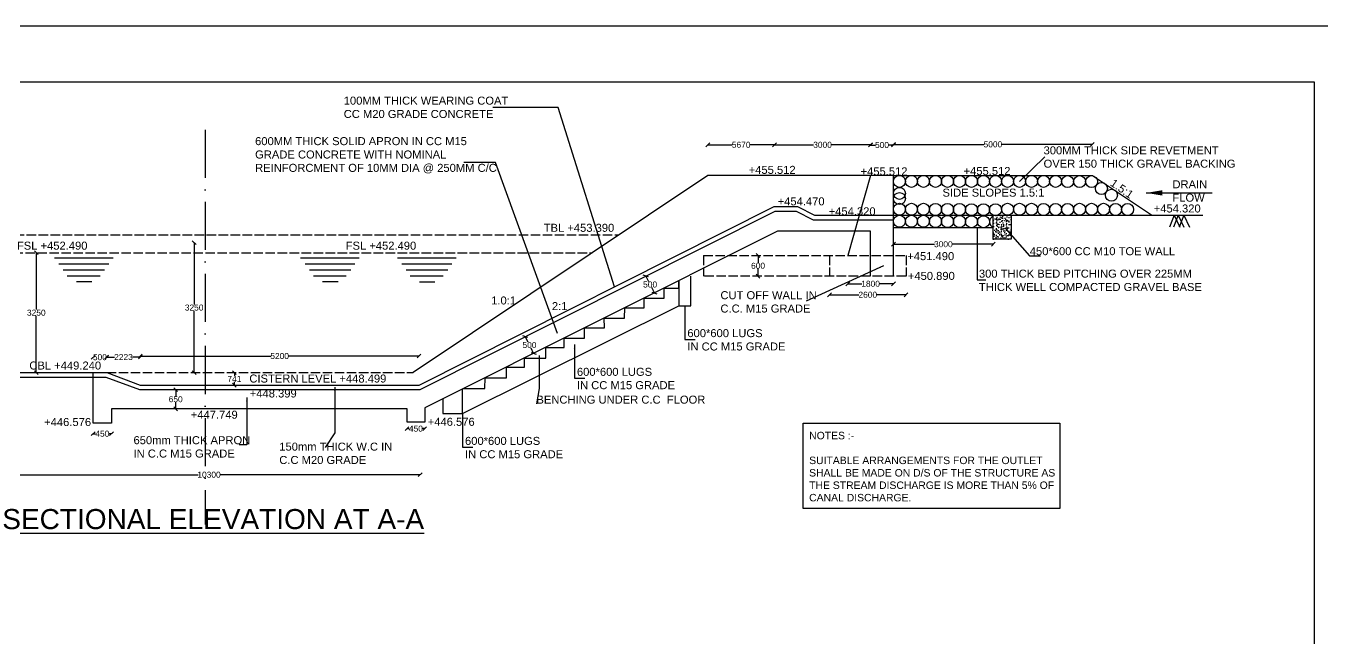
# Model space of a CAD drawing. Header units: millimetres. Extents: x 5124 to 3345995, y 2311 to 45968829.
# Drawn here: x 3280619 to 3313015, y 45953540 to 45968829 of the extents above; entities that cross this region are included whole.
import ezdxf

# ---------------------------------------------------------------- set-up
doc = ezdxf.new("R2010")
doc.units = ezdxf.units.MM
doc.header["$MEASUREMENT"] = 0
doc.linetypes.add('ACAD_ISO02W100', pattern=[15, 12, -3])
doc.linetypes.add('ACAD_ISO10W100', pattern=[18, 12, -3, 0, -3])
for name, color, linetype in [('DIMENSION', 7, 'Continuous'), ('DRAWING', 7, 'Continuous'), ('TEXT', 7, 'Continuous')]:
    doc.layers.add(name, color=color, linetype=linetype)
doc.styles.get("Standard").update_dxf_attribs({"font": 'arial.ttf', "height": 150})
doc.dimstyles.get("Standard").update_dxf_attribs({"dimtxt": 200, "dimasz": 110, "dimexe": 0.18, "dimexo": 0.0625, "dimgap": 0.09, "dimtad": 0, "dimtih": 1, "dimtoh": 1, "dimdec": 0, "dimzin": 0, "dimdsep": 46, "dimtxsty": 'Standard', "dimblk": 'OBLIQUE', "dimcen": 0.09, "dimse1": 1, "dimse2": 1, "dimadec": 0, "dimazin": 0, "dimtfac": 1, "dimtdec": 0, "dimtofl": 0, "dimtmove": 0, "dimatfit": 3, "dimfxl": 1, "dimtolj": 1, "dimtzin": 0, "dimarcsym": 0})

# ---------------------------------------------------------------- blocks, each defined once
blk = doc.blocks.new('_Oblique')
at = {"color": 0, "linetype": 'ByBlock', "lineweight": -2}
blk.add_line((-0.5, -0.5), (0.5, 0.5), dxfattribs=at)
blk = doc.blocks.new('*D32')
at = {"layer": 'Defpoints', "color": 0, "transparency": 16777216}
for p in [(3280652, 45963165), (3280878, 45963165), (3280477, 45960170)]:
    blk.add_point(p, dxfattribs=at)
at = {"layer": 'DIMENSION', "color": 0, "lineweight": -2, "transparency": 16777216}
for p, q in [((3280878, 45963165), (3280878, 45961744)), ((3280878, 45960170), (3280878, 45961591))]:
    blk.add_line(p, q, dxfattribs=at)
at = {"layer": 'DIMENSION', "color": 0, "lineweight": -2, "transparency": 16777216, "xscale": 95, "yscale": 95, "zscale": 95}
for p, rotation in [((3280878, 45963165), 90), ((3280878, 45960170), 270)]:
    blk.add_blockref('_Oblique', p, dxfattribs=dict(at, rotation=rotation))
at = {"layer": 'DIMENSION', "color": 0, "transparency": 16777216, "insert": (3280878, 45961667), "char_height": 150, "attachment_point": 5}
blk.add_mtext('\\A1;3250', dxfattribs=at)
blk = doc.blocks.new('*D33')
at = {"layer": 'Defpoints', "color": 0, "transparency": 16777216}
for p in [(3282298, 45960554), (3282298, 45960170), (3282637, 45960170)]:
    blk.add_point(p, dxfattribs=at)
at = {"layer": 'DIMENSION', "color": 0, "lineweight": -2, "transparency": 16777216}
for p, q in [((3282298, 45960554), (3282302, 45960554)), ((3282637, 45960554), (3282633, 45960554))]:
    blk.add_line(p, q, dxfattribs=at)
at = {"layer": 'DIMENSION', "color": 0, "lineweight": -2, "transparency": 16777216, "xscale": 95, "yscale": 95, "zscale": 95, "rotation": 180}
blk.add_blockref('_Oblique', (3282298, 45960554), dxfattribs=at)
at = {"layer": 'DIMENSION', "color": 0, "lineweight": -2, "transparency": 16777216, "xscale": 95, "yscale": 95, "zscale": 95}
blk.add_blockref('_Oblique', (3282637, 45960554), dxfattribs=at)
at = {"layer": 'DIMENSION', "color": 0, "transparency": 16777216, "insert": (3282468, 45960554), "char_height": 150, "attachment_point": 5}
blk.add_mtext('\\A1;500', dxfattribs=at)
blk = doc.blocks.new('*D34')
at = {"layer": 'Defpoints', "color": 0, "transparency": 16777216}
for p in [(3284362, 45959745), (3284362, 45959745), (3284362, 45959265)]:
    blk.add_point(p, dxfattribs=at)
at = {"layer": 'DIMENSION', "color": 0, "lineweight": -2, "transparency": 16777216}
for p, q in [((3284362, 45959745), (3284362, 45959582)), ((3284362, 45959265), (3284362, 45959428))]:
    blk.add_line(p, q, dxfattribs=at)
at = {"layer": 'DIMENSION', "color": 0, "lineweight": -2, "transparency": 16777216, "xscale": 95, "yscale": 95, "zscale": 95}
for p, rotation in [((3284362, 45959745), 90), ((3284362, 45959265), 270)]:
    blk.add_blockref('_Oblique', p, dxfattribs=dict(at, rotation=rotation))
at = {"layer": 'DIMENSION', "color": 0, "transparency": 16777216, "insert": (3284362, 45959505), "char_height": 150, "attachment_point": 5}
blk.add_mtext('\\A1;650', dxfattribs=at)
blk = doc.blocks.new('*D35')
at = {"layer": 'Defpoints', "color": 0, "transparency": 16777216}
for p in [(3285830, 45960170), (3285830, 45960170), (3285830, 45959858)]:
    blk.add_point(p, dxfattribs=at)
at = {"layer": 'DIMENSION', "color": 0, "lineweight": -2, "transparency": 16777216}
for p, q in [((3285830, 45960170), (3285830, 45960089)), ((3285830, 45959858), (3285830, 45959939))]:
    blk.add_line(p, q, dxfattribs=at)
at = {"layer": 'DIMENSION', "color": 0, "lineweight": -2, "transparency": 16777216, "xscale": 95, "yscale": 95, "zscale": 95}
for p, rotation in [((3285830, 45960170), 90), ((3285830, 45959858), 270)]:
    blk.add_blockref('_Oblique', p, dxfattribs=dict(at, rotation=rotation))
at = {"layer": 'DIMENSION', "color": 0, "transparency": 16777216, "insert": (3285830, 45960014), "char_height": 150, "attachment_point": 5}
blk.add_mtext('\\A1;741', dxfattribs=at)
blk = doc.blocks.new('*D36')
at = {"layer": 'Defpoints', "color": 0, "transparency": 16777216}
for p in [(3282298, 45958910), (3282759, 45958910), (3282759, 45958644)]:
    blk.add_point(p, dxfattribs=at)
at = {"layer": 'DIMENSION', "color": 0, "lineweight": -2, "transparency": 16777216}
for p, q in [((3282298, 45958644), (3282360, 45958644)), ((3282759, 45958644), (3282697, 45958644))]:
    blk.add_line(p, q, dxfattribs=at)
at = {"layer": 'DIMENSION', "color": 0, "lineweight": -2, "transparency": 16777216, "xscale": 95, "yscale": 95, "zscale": 95, "rotation": 180}
blk.add_blockref('_Oblique', (3282298, 45958644), dxfattribs=at)
at = {"layer": 'DIMENSION', "color": 0, "lineweight": -2, "transparency": 16777216, "xscale": 95, "yscale": 95, "zscale": 95}
blk.add_blockref('_Oblique', (3282759, 45958644), dxfattribs=at)
at = {"layer": 'DIMENSION', "color": 0, "transparency": 16777216, "insert": (3282528, 45958644), "char_height": 150, "attachment_point": 5}
blk.add_mtext('\\A1;450', dxfattribs=at)
blk = doc.blocks.new('*D37')
at = {"layer": 'Defpoints', "color": 0, "transparency": 16777216}
for p in [(3290144, 45958931), (3290587, 45958931), (3290587, 45958771)]:
    blk.add_point(p, dxfattribs=at)
at = {"layer": 'DIMENSION', "color": 0, "lineweight": -2, "transparency": 16777216}
for p, q in [((3290144, 45958771), (3290197, 45958771)), ((3290587, 45958771), (3290534, 45958771))]:
    blk.add_line(p, q, dxfattribs=at)
at = {"layer": 'DIMENSION', "color": 0, "lineweight": -2, "transparency": 16777216, "xscale": 95, "yscale": 95, "zscale": 95, "rotation": 180}
blk.add_blockref('_Oblique', (3290144, 45958771), dxfattribs=at)
at = {"layer": 'DIMENSION', "color": 0, "lineweight": -2, "transparency": 16777216, "xscale": 95, "yscale": 95, "zscale": 95}
blk.add_blockref('_Oblique', (3290587, 45958771), dxfattribs=at)
at = {"layer": 'DIMENSION', "color": 0, "transparency": 16777216, "insert": (3290366, 45958771), "char_height": 150, "attachment_point": 5}
blk.add_mtext('\\A1;450', dxfattribs=at)
blk = doc.blocks.new('*D38')
at = {"layer": 'Defpoints', "color": 0, "transparency": 16777216}
for p in [(3284598, 45963418), (3284823, 45963418), (3284597, 45960169)]:
    blk.add_point(p, dxfattribs=at)
at = {"layer": 'DIMENSION', "color": 0, "lineweight": -2, "transparency": 16777216}
for p, q in [((3284823, 45963418), (3284823, 45961870)), ((3284823, 45960169), (3284823, 45961717))]:
    blk.add_line(p, q, dxfattribs=at)
at = {"layer": 'DIMENSION', "color": 0, "lineweight": -2, "transparency": 16777216, "xscale": 95, "yscale": 95, "zscale": 95}
for p, rotation in [((3284823, 45963418), 90), ((3284823, 45960169), 270)]:
    blk.add_blockref('_Oblique', p, dxfattribs=dict(at, rotation=rotation))
at = {"layer": 'DIMENSION', "color": 0, "transparency": 16777216, "insert": (3284823, 45961794), "char_height": 150, "attachment_point": 5}
blk.add_mtext('\\A1;3250', dxfattribs=at)
blk = doc.blocks.new('*D39')
at = {"layer": 'Defpoints', "color": 0, "transparency": 16777216}
for p in [(3293100, 45961066), (3293141, 45961087), (3293351, 45960670)]:
    blk.add_point(p, dxfattribs=at)
at = {"layer": 'DIMENSION', "color": 0, "lineweight": -2, "transparency": 16777216}
for p, q in [((3293100, 45961066), (3293166, 45960935)), ((3293309, 45960649), (3293243, 45960781))]:
    blk.add_line(p, q, dxfattribs=at)
at = {"layer": 'DIMENSION', "color": 0, "lineweight": -2, "transparency": 16777216, "xscale": 95, "yscale": 95, "zscale": 95}
for p, rotation in [((3293100, 45961066), 116.6797155859303), ((3293309, 45960649), 296.6797155859302)]:
    blk.add_blockref('_Oblique', p, dxfattribs=dict(at, rotation=rotation))
at = {"layer": 'DIMENSION', "color": 0, "transparency": 16777216, "insert": (3293205, 45960858), "char_height": 150, "attachment_point": 5}
blk.add_mtext('\\A1;500', dxfattribs=at)
blk = doc.blocks.new('*D40')
at = {"layer": 'Defpoints', "color": 0, "transparency": 16777216}
for p in [(3296114, 45962581), (3296114, 45962581), (3296326, 45962159)]:
    blk.add_point(p, dxfattribs=at)
at = {"layer": 'DIMENSION', "color": 0, "lineweight": -2, "transparency": 16777216}
for p, q in [((3296114, 45962581), (3296182, 45962447)), ((3296326, 45962159), (3296259, 45962293))]:
    blk.add_line(p, q, dxfattribs=at)
at = {"layer": 'DIMENSION', "color": 0, "lineweight": -2, "transparency": 16777216, "xscale": 95, "yscale": 95, "zscale": 95}
for p, rotation in [((3296114, 45962581), 116.6797155860226), ((3296326, 45962159), 296.6797155860227)]:
    blk.add_blockref('_Oblique', p, dxfattribs=dict(at, rotation=rotation))
at = {"layer": 'DIMENSION', "color": 0, "transparency": 16777216, "insert": (3296220, 45962370), "char_height": 150, "attachment_point": 5}
blk.add_mtext('\\A1;500', dxfattribs=at)
blk = doc.blocks.new('*D41')
at = {"layer": 'Defpoints', "color": 0, "transparency": 16777216}
for p in [(3298918, 45963095), (3298918, 45963095), (3298918, 45962580)]:
    blk.add_point(p, dxfattribs=at)
at = {"layer": 'DIMENSION', "color": 0, "lineweight": -2, "transparency": 16777216}
for p, q in [((3298918, 45963095), (3298918, 45962914)), ((3298918, 45962580), (3298918, 45962761))]:
    blk.add_line(p, q, dxfattribs=at)
at = {"layer": 'DIMENSION', "color": 0, "lineweight": -2, "transparency": 16777216, "xscale": 95, "yscale": 95, "zscale": 95}
for p, rotation in [((3298918, 45963095), 90), ((3298918, 45962580), 270)]:
    blk.add_blockref('_Oblique', p, dxfattribs=dict(at, rotation=rotation))
at = {"layer": 'DIMENSION', "color": 0, "transparency": 16777216, "insert": (3298918, 45962838), "char_height": 150, "attachment_point": 5}
blk.add_mtext('\\A1;600', dxfattribs=at)
blk = doc.blocks.new('*D42')
at = {"layer": 'Defpoints', "color": 0, "transparency": 16777216}
for p in [(3307275, 45965871), (3302302, 45965097), (3307275, 45965097)]:
    blk.add_point(p, dxfattribs=at)
at = {"layer": 'DIMENSION', "color": 0, "lineweight": -2, "transparency": 16777216}
for p, q in [((3302302, 45965871), (3304565, 45965871)), ((3307275, 45965871), (3305012, 45965871))]:
    blk.add_line(p, q, dxfattribs=at)
at = {"layer": 'DIMENSION', "color": 0, "lineweight": -2, "transparency": 16777216, "xscale": 95, "yscale": 95, "zscale": 95, "rotation": 180}
blk.add_blockref('_Oblique', (3302302, 45965871), dxfattribs=at)
at = {"layer": 'DIMENSION', "color": 0, "lineweight": -2, "transparency": 16777216, "xscale": 95, "yscale": 95, "zscale": 95}
blk.add_blockref('_Oblique', (3307275, 45965871), dxfattribs=at)
at = {"layer": 'DIMENSION', "color": 0, "transparency": 16777216, "insert": (3304788, 45965871), "char_height": 150, "attachment_point": 5}
blk.add_mtext('\\A1;5000', dxfattribs=at)
blk = doc.blocks.new('*D43')
at = {"layer": 'Defpoints', "color": 0, "transparency": 16777216}
for p in [(3302302, 45963501), (3302302, 45963377), (3304797, 45963501)]:
    blk.add_point(p, dxfattribs=at)
at = {"layer": 'DIMENSION', "color": 0, "lineweight": -2, "transparency": 16777216}
for p, q in [((3302302, 45963377), (3303326, 45963377)), ((3304797, 45963377), (3303773, 45963377))]:
    blk.add_line(p, q, dxfattribs=at)
at = {"layer": 'DIMENSION', "color": 0, "lineweight": -2, "transparency": 16777216, "xscale": 95, "yscale": 95, "zscale": 95, "rotation": 180}
blk.add_blockref('_Oblique', (3302302, 45963377), dxfattribs=at)
at = {"layer": 'DIMENSION', "color": 0, "lineweight": -2, "transparency": 16777216, "xscale": 95, "yscale": 95, "zscale": 95}
blk.add_blockref('_Oblique', (3304797, 45963377), dxfattribs=at)
at = {"layer": 'DIMENSION', "color": 0, "transparency": 16777216, "insert": (3303549, 45963377), "char_height": 150, "attachment_point": 5}
blk.add_mtext('\\A1;3000', dxfattribs=at)
blk = doc.blocks.new('*D90')
at = {"layer": 'Defpoints', "color": 0, "transparency": 16777216}
for p in [(3279919, 45960058), (3290471, 45959745), (3290471, 45957620)]:
    blk.add_point(p, dxfattribs=at)
at = {"layer": 'DIMENSION', "color": 0, "lineweight": -2, "transparency": 16777216}
for p, q in [((3279919, 45957620), (3284920, 45957620)), ((3290471, 45957620), (3285470, 45957620))]:
    blk.add_line(p, q, dxfattribs=at)
at = {"layer": 'DIMENSION', "color": 0, "lineweight": -2, "transparency": 16777216, "xscale": 95, "yscale": 95, "zscale": 95, "rotation": 180}
blk.add_blockref('_Oblique', (3279919, 45957620), dxfattribs=at)
at = {"layer": 'DIMENSION', "color": 0, "lineweight": -2, "transparency": 16777216, "xscale": 95, "yscale": 95, "zscale": 95}
blk.add_blockref('_Oblique', (3290471, 45957620), dxfattribs=at)
at = {"layer": 'DIMENSION', "color": 0, "transparency": 16777216, "insert": (3285195, 45957620), "char_height": 150, "attachment_point": 5}
blk.add_mtext('\\A1;10300', dxfattribs=at)
blk = doc.blocks.new('*D91')
at = {"layer": 'Defpoints', "color": 0, "transparency": 16777216}
for p in [(3283476, 45960558), (3282637, 45960170), (3283476, 45959858)]:
    blk.add_point(p, dxfattribs=at)
at = {"layer": 'DIMENSION', "color": 0, "lineweight": -2, "transparency": 16777216}
for p, q in [((3282637, 45960558), (3282831, 45960558)), ((3283476, 45960558), (3283282, 45960558))]:
    blk.add_line(p, q, dxfattribs=at)
at = {"layer": 'DIMENSION', "color": 0, "lineweight": -2, "transparency": 16777216, "xscale": 95, "yscale": 95, "zscale": 95, "rotation": 180}
blk.add_blockref('_Oblique', (3282637, 45960558), dxfattribs=at)
at = {"layer": 'DIMENSION', "color": 0, "lineweight": -2, "transparency": 16777216, "xscale": 95, "yscale": 95, "zscale": 95}
blk.add_blockref('_Oblique', (3283476, 45960558), dxfattribs=at)
at = {"layer": 'DIMENSION', "color": 0, "transparency": 16777216, "insert": (3283057, 45960558), "char_height": 150, "attachment_point": 5}
blk.add_mtext('\\A1;2223', dxfattribs=at)
blk = doc.blocks.new('*D92')
at = {"layer": 'Defpoints', "color": 0, "transparency": 16777216}
for p in [(3290444, 45960584), (3283476, 45959858), (3290444, 45959858)]:
    blk.add_point(p, dxfattribs=at)
at = {"layer": 'DIMENSION', "color": 0, "lineweight": -2, "transparency": 16777216}
for p, q in [((3283476, 45960584), (3286736, 45960584)), ((3290444, 45960584), (3287184, 45960584))]:
    blk.add_line(p, q, dxfattribs=at)
at = {"layer": 'DIMENSION', "color": 0, "lineweight": -2, "transparency": 16777216, "xscale": 95, "yscale": 95, "zscale": 95, "rotation": 180}
blk.add_blockref('_Oblique', (3283476, 45960584), dxfattribs=at)
at = {"layer": 'DIMENSION', "color": 0, "lineweight": -2, "transparency": 16777216, "xscale": 95, "yscale": 95, "zscale": 95}
blk.add_blockref('_Oblique', (3290444, 45960584), dxfattribs=at)
at = {"layer": 'DIMENSION', "color": 0, "transparency": 16777216, "insert": (3286960, 45960584), "char_height": 150, "attachment_point": 5}
blk.add_mtext('\\A1;5200', dxfattribs=at)
blk = doc.blocks.new('*D93')
at = {"layer": 'Defpoints', "color": 0, "transparency": 16777216}
for p in [(3301161, 45963095), (3301161, 45962388), (3302302, 45962588)]:
    blk.add_point(p, dxfattribs=at)
at = {"layer": 'DIMENSION', "color": 0, "lineweight": -2, "transparency": 16777216}
for p, q in [((3301161, 45962388), (3301515, 45962388)), ((3302302, 45962388), (3301948, 45962388))]:
    blk.add_line(p, q, dxfattribs=at)
at = {"layer": 'DIMENSION', "color": 0, "lineweight": -2, "transparency": 16777216, "xscale": 95, "yscale": 95, "zscale": 95, "rotation": 180}
blk.add_blockref('_Oblique', (3301161, 45962388), dxfattribs=at)
at = {"layer": 'DIMENSION', "color": 0, "lineweight": -2, "transparency": 16777216, "xscale": 95, "yscale": 95, "zscale": 95}
blk.add_blockref('_Oblique', (3302302, 45962388), dxfattribs=at)
at = {"layer": 'DIMENSION', "color": 0, "transparency": 16777216, "insert": (3301731, 45962388), "char_height": 150, "attachment_point": 5}
blk.add_mtext('\\A1;1800', dxfattribs=at)
blk = doc.blocks.new('*D94')
at = {"layer": 'Defpoints', "color": 0, "transparency": 16777216}
for p in [(3300703, 45962580), (3302616, 45962580), (3302616, 45962114)]:
    blk.add_point(p, dxfattribs=at)
at = {"layer": 'DIMENSION', "color": 0, "lineweight": -2, "transparency": 16777216}
for p, q in [((3300703, 45962114), (3301434, 45962114)), ((3302616, 45962114), (3301885, 45962114))]:
    blk.add_line(p, q, dxfattribs=at)
at = {"layer": 'DIMENSION', "color": 0, "lineweight": -2, "transparency": 16777216, "xscale": 95, "yscale": 95, "zscale": 95, "rotation": 180}
blk.add_blockref('_Oblique', (3300703, 45962114), dxfattribs=at)
at = {"layer": 'DIMENSION', "color": 0, "lineweight": -2, "transparency": 16777216, "xscale": 95, "yscale": 95, "zscale": 95}
blk.add_blockref('_Oblique', (3302616, 45962114), dxfattribs=at)
at = {"layer": 'DIMENSION', "color": 0, "transparency": 16777216, "insert": (3301660, 45962114), "char_height": 150, "attachment_point": 5}
blk.add_mtext('\\A1;2600', dxfattribs=at)
blk = doc.blocks.new('*D95')
at = {"layer": 'Defpoints', "color": 0, "transparency": 16777216}
for p in [(3301730, 45965854), (3301730, 45965097), (3302302, 45965097)]:
    blk.add_point(p, dxfattribs=at)
at = {"layer": 'DIMENSION', "color": 0, "lineweight": -2, "transparency": 16777216}
for p, q in [((3301730, 45965854), (3301850, 45965854)), ((3302302, 45965854), (3302182, 45965854))]:
    blk.add_line(p, q, dxfattribs=at)
at = {"layer": 'DIMENSION', "color": 0, "lineweight": -2, "transparency": 16777216, "xscale": 95, "yscale": 95, "zscale": 95, "rotation": 180}
blk.add_blockref('_Oblique', (3301730, 45965854), dxfattribs=at)
at = {"layer": 'DIMENSION', "color": 0, "lineweight": -2, "transparency": 16777216, "xscale": 95, "yscale": 95, "zscale": 95}
blk.add_blockref('_Oblique', (3302302, 45965854), dxfattribs=at)
at = {"layer": 'DIMENSION', "color": 0, "transparency": 16777216, "insert": (3302016, 45965854), "char_height": 150, "attachment_point": 5}
blk.add_mtext('\\A1;500', dxfattribs=at)
blk = doc.blocks.new('*D96')
at = {"layer": 'Defpoints', "color": 0, "transparency": 16777216}
for p in [(3299330, 45965860), (3301729, 45965092), (3299330, 45964344)]:
    blk.add_point(p, dxfattribs=at)
at = {"layer": 'DIMENSION', "color": 0, "lineweight": -2, "transparency": 16777216}
for p, q in [((3299330, 45965860), (3300306, 45965860)), ((3301729, 45965860), (3300753, 45965860))]:
    blk.add_line(p, q, dxfattribs=at)
at = {"layer": 'DIMENSION', "color": 0, "lineweight": -2, "transparency": 16777216, "xscale": 95, "yscale": 95, "zscale": 95, "rotation": 180}
blk.add_blockref('_Oblique', (3299330, 45965860), dxfattribs=at)
at = {"layer": 'DIMENSION', "color": 0, "lineweight": -2, "transparency": 16777216, "xscale": 95, "yscale": 95, "zscale": 95}
blk.add_blockref('_Oblique', (3301729, 45965860), dxfattribs=at)
at = {"layer": 'DIMENSION', "color": 0, "transparency": 16777216, "insert": (3300530, 45965860), "char_height": 150, "attachment_point": 5}
blk.add_mtext('\\A1;3000', dxfattribs=at)
blk = doc.blocks.new('*D97')
at = {"layer": 'Defpoints', "color": 0, "transparency": 16777216}
for p in [(3297662, 45965860), (3299330, 45965860), (3297662, 45965097)]:
    blk.add_point(p, dxfattribs=at)
at = {"layer": 'DIMENSION', "color": 0, "lineweight": -2, "transparency": 16777216}
for p, q in [((3297662, 45965860), (3298272, 45965860)), ((3299330, 45965860), (3298720, 45965860))]:
    blk.add_line(p, q, dxfattribs=at)
at = {"layer": 'DIMENSION', "color": 0, "lineweight": -2, "transparency": 16777216, "xscale": 95, "yscale": 95, "zscale": 95, "rotation": 180}
blk.add_blockref('_Oblique', (3297662, 45965860), dxfattribs=at)
at = {"layer": 'DIMENSION', "color": 0, "lineweight": -2, "transparency": 16777216, "xscale": 95, "yscale": 95, "zscale": 95}
blk.add_blockref('_Oblique', (3299330, 45965860), dxfattribs=at)
at = {"layer": 'DIMENSION', "color": 0, "transparency": 16777216, "insert": (3298496, 45965860), "char_height": 150, "attachment_point": 5}
blk.add_mtext('\\A1;5670', dxfattribs=at)

msp = doc.modelspace()

# ---------------------------------------------------------------- hatches: boundary and pattern name
at = {"layer": 'TEXT'}
h = msp.add_hatch(dxfattribs=at)
h.set_pattern_fill('AR-CONC', color=256, scale=25, style=0)
h.set_pattern_definition([(50, (0, 0), (179.31504565, -15.68803375), [18.75, -206.25]), (355, (0, 0), (-34.6878334, 188.0480334), [15, -165]), (100.4514, (14.94, -1.3), (144.6273454, 172.3598855), [15.9350475, -175.285528]), (46.1842, (0, 50), (266.8102622, -41.3797536), [28.125, -309.375]), (96.6356, (22.23, 46.55), (233.6656764, 243.5294677), [23.902572, -262.92825]), (351.1842, (0, 50), (233.6654863, 243.5296502), [22.5, -247.5]), (21, (25, 37.5), (149.22676303, -100.65472267), [18.75, -206.25]), (326, (25, 37.5), (60.828833, 181.28751126), [15, -165]), (71.4514, (37.44, 29.11), (210.05565715, 80.6326242), [15.9350475, -175.285528]), (37.5, (0, 0), (3.03996383, 83.22346346), [0, -163, 0, -167.5, 0, -165.625]), (7.5, (0, 0), (65.76738436, 98.60292797), [0, -95.5, 0, -159.25, 0, -63.125]), (327.5, (-55.75, 0), (133.45560904, -5.63871793), [0, -62.5, 0, -195, 0, -258.75]), (317.5, (-80.75, 0), (145.79654234, 25.02624558), [0, -81.25, 0, -129.5, 0, -183.75])])
h.paths.add_polyline_path([(3305245.2, 45964099.4), (3304910.9, 45964099.4, -0.1968985), (3304797.1, 45964099), (3304797.1, 45963501.2), (3305245.2, 45963501.2)])

# ---------------------------------------------------------------- linework, layer by layer
at = {"layer": 'DIMENSION'}
for points in [[(3345870.9, 45924009.6), (3264270.8, 45924009.6), (3264270.8, 45968829.2), (3345870.9, 45968829.2)], [(3300045.9, 45958907.9), (3306462.7, 45958907.9), (3306462.7, 45956777.9), (3300045.9, 45956777.9)]]:
    msp.add_lwpolyline(points, close=True, dxfattribs=at)
for points in [[(3312823.9, 45953181.5), (3312823.9, 45967422.7), (3264670.7, 45967422.7), (3264670.7, 45953189.9)], [(3301730.4, 45965096.6), (3301161, 45963095.1)], [(3291531.2, 45959149.1), (3296937.5, 45961840.4)], [(3291035.9, 45959511.7), (3291035.9, 45959149.1), (3291530.9, 45959149.1), (3291531.2, 45959759.5)]]:
    msp.add_lwpolyline(points, dxfattribs=at)
at = {"layer": 'DRAWING', "linetype": 'ACAD_ISO10W100', "ltscale": 100}
for points in [[(3285102.6, 45966235.5), (3285102.6, 45957493.1)], [(3285102.6, 45966235.5), (3285102.6, 45956374.5)]]:
    msp.add_lwpolyline(points, dxfattribs=at)
at = {"layer": 'DRAWING'}
for points in [[(3297662.2, 45965096.6), (3290298, 45960170)], [(3302301.6, 45965096.6), (3297662.2, 45965096.6)], [(3302301.6, 45962587.5), (3302301.6, 45965096.6), (3307275.2, 45965096.6), (3308755.3, 45964113)], [(3274831.3, 45963618.5), (3279953.5, 45960170), (3282637, 45960170), (3283476.2, 45959857.9), (3290444.1, 45959857.9), (3299321.1, 45964318.6), (3299900.6, 45964318.6), (3300326.6, 45964099.4), (3302300.9, 45964099.4)], [(3274627.8, 45963619.9), (3279919.2, 45960057.6), (3282616.7, 45960057.6), (3283456, 45959745.4), (3290470.8, 45959745.4), (3299347.8, 45964206.1), (3299873.4, 45964206.1), (3300299.4, 45963986.9), (3302300.9, 45963986.9)], [(3302300.9, 45964099.4), (3310037.7, 45964099.4)], [(3302301.6, 45963791.4), (3304797.1, 45963791.4), (3304797.1, 45964099.4)], [(3309314.9, 45964099.4), (3309200, 45963801.2)], [(3309418.5, 45964099.4), (3309303.7, 45963801.2)], [(3309314.9, 45964099.4), (3309455.9, 45963800.9)], [(3309418.5, 45964099.4), (3309559.5, 45963800.9)], [(3309556.8, 45964099.4), (3309442, 45963801.2)], [(3309556.8, 45964099.4), (3309697.8, 45963800.9)], [(3301724.3, 45962580.5), (3301727.6, 45963699.6), (3299404.7, 45963699.6), (3290587.4, 45959287.2), (3290587.4, 45958931.2), (3290144.3, 45958931.2), (3290144.3, 45959264.9), (3282758.9, 45959264.9), (3282758.9, 45958909.9), (3282298.1, 45958909.9), (3282298.1, 45960170)], [(3281329, 45963038.6), (3282796.1, 45963038.6)], [(3287483.5, 45963037.7), (3288950.7, 45963037.7)], [(3289902.5, 45963037.4), (3291369.6, 45963037.4)], [(3281442.2, 45962890.1), (3282688.3, 45962890.1)], [(3281552.1, 45962740.5), (3282586.5, 45962740.5)], [(3287596.8, 45962889.3), (3288842.8, 45962889.3)], [(3287706.6, 45962739.7), (3288741, 45962739.7)], [(3290015.7, 45962889), (3291261.8, 45962889)], [(3290125.6, 45962739.4), (3291160, 45962739.4)], [(3281649.9, 45962586.9), (3282470.6, 45962586.9)], [(3281880.8, 45962442.8), (3282266.8, 45962442.8)], [(3287804.5, 45962586.1), (3288625.2, 45962586.1)], [(3288035.3, 45962441.9), (3288421.3, 45962441.9)], [(3290223.4, 45962585.8), (3291044.1, 45962585.8)], [(3290454.2, 45962441.6), (3290840.3, 45962441.6)], [(3293611.5, 45960800.5), (3294074.6, 45960800.5), (3294074.4, 45961032.2), (3294580.6, 45961032.2), (3294578.9, 45961284.6), (3295075.9, 45961284.6), (3295072.3, 45961531.6), (3295578, 45961531.6), (3295584.2, 45961787.7), (3296074.1, 45961787.7), (3296073.5, 45962032.6), (3296573.5, 45962032.6), (3296571.2, 45962281.6), (3296937.2, 45962281.6), (3296937.5, 45962465), (3296937.5, 45961840.4), (3297238.7, 45961840.4), (3297238.7, 45962580.5)], [(3293077.6, 45960533.3), (3293611.3, 45960533.3), (3293611.5, 45960800.5)], [(3292626.9, 45960307.8), (3293079.4, 45960307.8), (3293077.6, 45960533.3)], [(3292093, 45960040.7), (3292626.8, 45960040.7), (3292626.9, 45960307.8)], [(3291559.1, 45959773.5), (3292092.8, 45959773.5), (3292093, 45960040.7)]]:
    msp.add_lwpolyline(points, dxfattribs=at)
msp.add_lwpolyline([(3304797.1, 45964099.4), (3305245.2, 45964099.4), (3305245.2, 45963501.2), (3304797.1, 45963501.2)], close=True, dxfattribs=at)
at = {"layer": 'DRAWING', "linetype": 'ACAD_ISO02W100', "ltscale": 20}
for points in [[(3274635.1, 45963615), (3295426.3, 45963612.5)], [(3275504.1, 45963165.6), (3294771.8, 45963162.9)], [(3297550.4, 45963095.1), (3302616.4, 45963095.1), (3302616.4, 45962580.5), (3297550.4, 45962580.5)], [(3297550.4, 45963095.1), (3297550.4, 45962580.5)], [(3300702.6, 45963095.1), (3300702.6, 45962580.5)], [(3282637, 45960170), (3290298, 45960170)]]:
    msp.add_lwpolyline(points, dxfattribs=at)
at = {"layer": 'DRAWING'}
for centre in [(3302451.7, 45964947.4), (3302752, 45964947.4), (3303052.2, 45964947.4), (3303352.5, 45964947.4), (3303652.7, 45964947.4), (3303953, 45964947.4), (3304253.2, 45964947.4), (3304553.5, 45964947.4), (3304853.7, 45964947.4), (3305153.9, 45964947.4), (3305454.2, 45964947.4), (3305754.4, 45964947.4), (3306054.7, 45964947.4), (3306354.9, 45964947.4), (3306655, 45964940.1), (3306955.2, 45964940.1), (3307255.5, 45964940.1), (3302451.7, 45964647.2), (3302451.7, 45964517.5), (3307498.5, 45964768.1), (3307750.5, 45964600.6), (3302451.7, 45964249.5), (3302752, 45964249.5), (3303052.2, 45964249.5), (3303352.4, 45964243.8), (3303652.6, 45964243.8), (3303952.9, 45964243.8), (3304253, 45964238.1), (3304553.2, 45964238.1), (3304853.5, 45964238.1), (3305153.6, 45964249.5), (3305453.9, 45964249.5), (3305754.1, 45964249.5), (3306054.3, 45964243.8), (3306354.5, 45964243.8), (3306654.7, 45964243.8), (3306954.9, 45964249.5), (3307255.1, 45964249.5), (3307555.4, 45964249.5), (3307855.5, 45964243.8), (3308155.8, 45964243.8), (3302451.7, 45963950.4), (3302752, 45963950.4), (3303052.2, 45963950.4), (3303352.4, 45963944.7), (3303652.6, 45963944.7), (3303952.9, 45963944.7), (3304253, 45963939), (3304553.2, 45963939)]:
    msp.add_circle(centre, 150.1, dxfattribs=at)
msp.add_arc((3304853.5, 45963939), 150.1, 112.07965, 247.92035, dxfattribs=at)

# ---------------------------------------------------------------- texts
at = {"layer": 'TEXT', "color": 7}
msp.add_text('%%USECTIONAL ELEVATION AT A-A', height=501.297, dxfattribs=at).set_placement((3280027.2, 45956261.1))
at = {"layer": 'TEXT', "attachment_point": 1}
for s, insert, char_height, width in [('100MM THICK WEARING COAT CC M20 GRADE CONCRETE', (3288562, 45967063.5), 200, 4268.583), ('600MM THICK SOLID APRON IN CC M15 GRADE CONCRETE WITH NOMINAL REINFORCMENT OF 10MM DIA @ 250MM C/C', (3286346.6, 45966051.5), 200, 6318.671), ('300MM THICK SIDE REVETMENT OVER 150 THICK GRAVEL BACKING', (3306054.1, 45965822.4), 200, 4921.815), (' +455.512', (3298606.3, 45965334.5), 200, 1904.27), (' +455.512', (3301402.4, 45965296.2), 200, 1904.27), (' +455.512', (3303976.4, 45965306), 200, 1904.27), ('DRAIN \\PFLOW', (3309275.1, 45964973.2), 200, 4921.815), ('SIDE SLOPES 1.5:1', (3303528.2, 45964765.6), 200, 2497.634), (' +454.470', (3299330.2, 45964548.4), 200, 1239.381), (' +454.320', (3300605.2, 45964298.5), 200, 1239.381), (' +454.320', (3308730.5, 45964369.8), 200, 1239.381), ('TBL +453.390', (3293560.8, 45963887.3), 200, 1904.27), ('FSL +452.490', (3280393.7, 45963440.9), 200, 1904.27), ('FSL +452.490', (3288611.6, 45963441.1), 200, 1904.27), (' +451.490', (3302570.3, 45963179.5), 200, 1904.27), ('450*600 CC M10 TOE WALL', (3305709.1, 45963302.3), 200, 3985.749), (' +450.890', (3302584.2, 45962685.7), 200, 1904.27), ('300 THICK BED PITCHING OVER 225MM THICK WELL COMPACTED GRAVEL BASE', (3304438, 45962742.4), 200, 5560.663), ('1.0:1', (3292247.1, 45962072), 200, 572.123), ('CUT OFF WALL IN C.C. M15 GRADE', (3297977.9, 45962203.8), 200, 2829.567), ('2:1', (3293764.7, 45961930.5), 200, 572.123), ('600*600 LUGS\\PIN CC M15 GRADE', (3297150.7, 45961256), 200, 2439.926), ('CBL +449.240', (3280703.9, 45960446.8), 200, 1904.27), ('CISTERN LEVEL +448.499', (3286203.2, 45960121.8), 200, 3413.187), ('600*600 LUGS\\PIN CC M15 GRADE', (3294390.1, 45960289.8), 200, 2439.926), (' +448.399', (3286136.4, 45959748.9), 200, 1904.27), ('BENCHING UNDER C.C  FLOOR', (3293378.3, 45959595.1), 200, 4220.827), (' +447.749', (3284661.9, 45959218.3), 200, 1904.27), (' +446.576', (3280996.6, 45959035.7), 200, 1904.27), (' +446.576', (3290584.4, 45959041.1), 200, 1904.27), ('650mm THICK APRON IN C.C M15 GRADE', (3283307.7, 45958581.9), 200, 3088.355), ('600*600 LUGS\\PIN CC M15 GRADE', (3291593.4, 45958564.6), 200, 2439.926), ('NOTES :- \\P\\PSUITABLE ARRANGEMENTS FOR THE OUTLET SHALL BE MADE ON D/S OF THE STRUCTURE AS THE STREAM DISCHARGE IS MORE THAN 5% OF CANAL DISCHARGE.', (3300195, 45958691.3), 186.0481, 6451.305), ('150mm THICK W.C IN C.C M20 GRADE', (3286951.3, 45958421.3), 200, 3088.355)]:
    msp.add_mtext(s, dxfattribs=dict(at, insert=insert, char_height=char_height, width=width))
at = {"layer": 'TEXT', "insert": (3307814.4, 45965023.1), "char_height": 200, "width": 572.123, "attachment_point": 1, "rotation": 325.29158}
msp.add_mtext('1.5:1', dxfattribs=at)

# ---------------------------------------------------------------- dimensions: what is measured, and where the dimension line sits
at = {"layer": 'DIMENSION'}
for base, p1, p2, text, override, picture, middle in [((3297662.2, 45965860.1), (3299330.2, 45965860.1), (3297662.2, 45965096.6), '5670', {"dimtxt": 150, "dimasz": 95, "dimarcsym": 1}, '*D97', (3298496.2, 45965860.1)), ((3299330.2, 45965860.1), (3301729.1, 45965091.9), (3299330.2, 45964344.1), '3000', {"dimtxt": 150, "dimasz": 95, "dimarcsym": 1}, '*D96', (3300529.7, 45965860.1)), ((3301730.4, 45965854.4), (3302301.6, 45965096.6), (3301730.4, 45965096.6), '500', {"dimtxt": 150, "dimasz": 95, "dimarcsym": 1}, '*D95', (3302016, 45965854.4)), ((3307275.2, 45965870.7), (3302301.6, 45965096.6), (3307275.2, 45965096.6), '5000', {"dimtxt": 150, "dimasz": 95, "dimarcsym": 1}, '*D42', (3304788.4, 45965870.7)), ((3302301.6, 45963377.5), (3304797.1, 45963501.2), (3302301.6, 45963501.2), '3000', {"dimtxt": 150, "dimasz": 95, "dimarcsym": 1}, '*D43', (3303549.3, 45963377.5)), ((3301161, 45962387.5), (3302301.6, 45962587.5), (3301161, 45963095.1), '1800', {"dimtxt": 150, "dimasz": 95, "dimarcsym": 1}, '*D93', (3301731.3, 45962387.5)), ((3302616.4, 45962113.9), (3300702.6, 45962580.5), (3302616.4, 45962580.5), '2600', {"dimtxt": 150, "dimasz": 95, "dimarcsym": 1}, '*D94', (3301659.5, 45962113.9)), ((3282298.1, 45960553.7), (3282637, 45960170), (3282298.1, 45960170), '500', {"dimasz": 95, "dimarcsym": 1}, '*D33', (3282467.5, 45960553.7)), ((3283476.2, 45960557.7), (3282637, 45960170), (3283476.2, 45959857.9), '2223', {"dimtxt": 150, "dimasz": 95, "dimarcsym": 1}, '*D91', (3283056.6, 45960557.7)), ((3290444.1, 45960583.6), (3283476.2, 45959857.9), (3290444.1, 45959857.9), '5200', {"dimtxt": 150, "dimasz": 95, "dimarcsym": 1}, '*D92', (3286960.2, 45960583.6)), ((3290470.8, 45957619.6), (3279919.2, 45960057.6), (3290470.8, 45959745.4), '10300', {"dimtxt": 150, "dimasz": 95, "dimarcsym": 1}, '*D90', (3285195, 45957619.6)), ((3282758.9, 45958644.4), (3282298.1, 45958909.9), (3282758.9, 45958909.9), '450', {"dimasz": 95, "dimarcsym": 1}, '*D36', (3282528.5, 45958644.4)), ((3290587.4, 45958770.7), (3290144.3, 45958931.2), (3290587.4, 45958931.2), '450', {"dimasz": 95, "dimarcsym": 1}, '*D37', (3290365.9, 45958770.7))]:
    dim = msp.add_linear_dim(base=base, p1=p1, p2=p2, text=text, dimstyle='Standard', override=override, dxfattribs=at)
    dim.commit()
    dim.dimension.update_dxf_attribs({"geometry": picture, "text_midpoint": middle})
for base, p1, p2, text, override, picture, middle in [((3284823.3, 45963417.8), (3284597.1, 45960169.5), (3284597.6, 45963417.8), '3250', {"dimtxt": 300, "dimasz": 95, "dimarcsym": 1}, '*D38', (3284823.3, 45961793.7)), ((3280877.9, 45963164.8), (3280476.9, 45960170), (3280652.2, 45963164.8), '3250', {"dimtxt": 300, "dimasz": 95, "dimarcsym": 1}, '*D32', (3280877.9, 45961667.4)), ((3298918.3, 45963095.1), (3298918.3, 45962580.5), (3298918.3, 45963095.1), '600', {"dimtxt": 150, "dimasz": 95, "dimarcsym": 1}, '*D41', (3298918.3, 45962837.8)), ((3285829.7, 45960170), (3285829.7, 45959857.9), (3285829.7, 45960170), '741', {"dimasz": 95, "dimarcsym": 1}, '*D35', (3285829.7, 45960013.9)), ((3284362.2, 45959745.4), (3284362.2, 45959264.9), (3284362.2, 45959745.4), '650', {"dimasz": 95, "dimarcsym": 1}, '*D34', (3284362.2, 45959505.1))]:
    dim = msp.add_linear_dim(base=base, p1=p1, p2=p2, angle=90, text=text, dimstyle='Standard', override=override, dxfattribs=at)
    dim.commit()
    dim.dimension.update_dxf_attribs({"geometry": picture, "text_midpoint": middle})
for p1, p2, distance, picture, middle in [((3296326.2, 45962159), (3296114, 45962581.1), 0, '*D40', (3296220.1, 45962370.1)), ((3293350.5, 45960670), (3293140.9, 45961087.1), 46.1, '*D39', (3293204.5, 45960857.8))]:
    dim = msp.add_aligned_dim(p1=p1, p2=p2, distance=distance, text='500', dimstyle='Standard', override={"dimtxt": 150, "dimasz": 95, "dimarcsym": 1}, dxfattribs=at)
    dim.commit()
    dim.dimension.update_dxf_attribs({"geometry": picture, "text_midpoint": middle})

# ---------------------------------------------------------------- leaders
for points, override in [([(3308620.1, 45964659.3), (3310270.7, 45964659.3)], {"dimtxt": 150, "dimasz": 400, "dimgap": 0.09, "dimtad": 0, "dimarcsym": 1}), ([(3302057.2, 45962838.8), (3300119.3, 45961957.1)], {"dimtxt": 150, "dimasz": 95, "dimgap": 0.09, "dimtad": 0, "dimarcsym": 1}), ([(3288337.9, 45959806.8), (3288337.9, 45958668.9), (3288097.3, 45958296.8)], {"dimtxt": 150, "dimasz": 95, "dimgap": 0.09, "dimtad": 0, "dimarcsym": 1})]:
    msp.add_leader(points, dimstyle='Standard', override=override, dxfattribs=at)
at = {"layer": 'TEXT'}
for points in [[(3295328.3, 45962312.2), (3293922.6, 45966789.7), (3292284.9, 45966789.7)], [(3293902.1, 45961148.6), (3292354.8, 45965417.3), (3291562.6, 45965417.3)], [(3305454.2, 45964947.4), (3306086.9, 45965562)], [(3304393.5, 45963791.4), (3304393.5, 45962489.8), (3304612.4, 45962489.8)], [(3305092.3, 45963774.3), (3305700.5, 45963082.8), (3305978.7, 45963082.8)], [(3297088.1, 45961840.4), (3297088.1, 45960996.3), (3297346.3, 45960996.3)], [(3294327.5, 45960874.3), (3294327.5, 45960030.1), (3294585.8, 45960030.1)], [(3293445.9, 45960597.1), (3293445.9, 45959773.4), (3293378.3, 45959388.2)], [(3286136.4, 45959544.7), (3286136.4, 45958366), (3285946.3, 45958366)], [(3291530.9, 45959149.1), (3291530.9, 45958304.9), (3291789.1, 45958304.9)]]:
    msp.add_leader(points, dimstyle='Standard', override={"dimtxt": 150, "dimasz": 95, "dimgap": 0.09, "dimtad": 0, "dimarcsym": 1}, dxfattribs=at)

doc.saveas('drawing.dxf')
